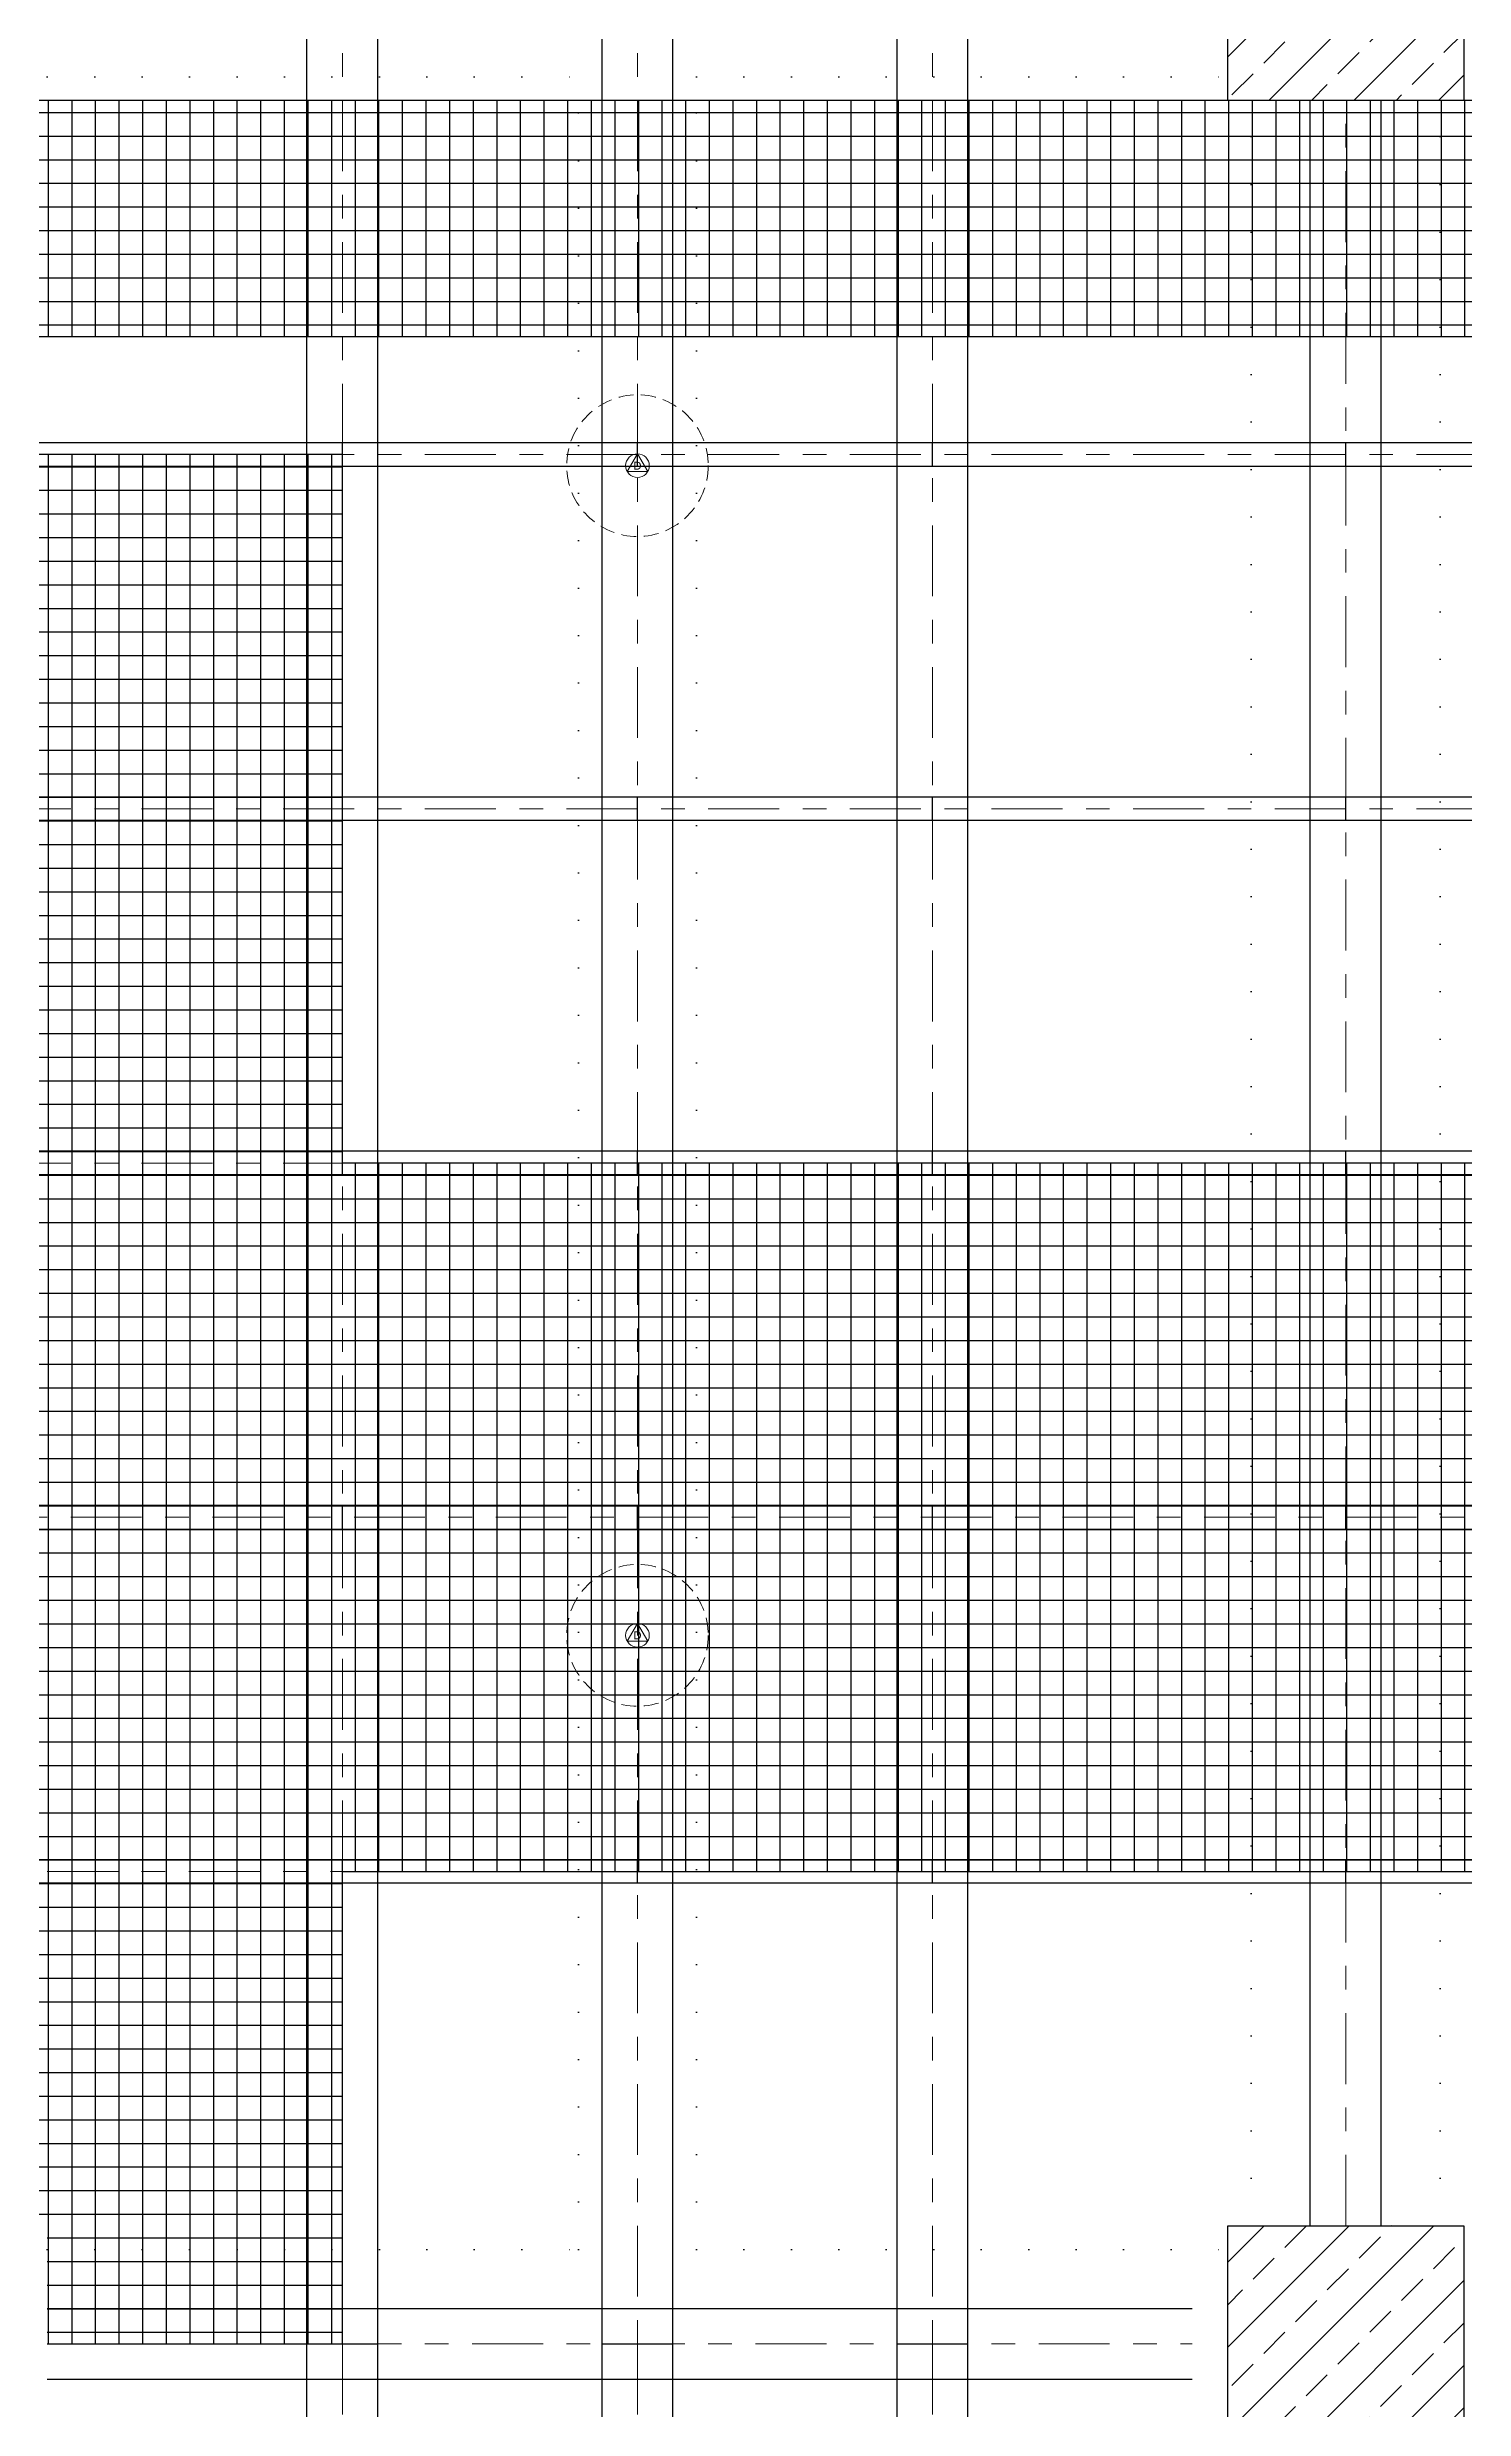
# Model space of a CAD drawing. Header units: centimetres. Extents: x 405564 to 502064, y 46284 to 60634.
# Drawn here: x 445350 to 445950, y 55055 to 56055 of the extents above; entities that cross this region are included whole.
import ezdxf
from ezdxf.enums import TextEntityAlignment as Align

# ---------------------------------------------------------------- set-up
doc = ezdxf.new("R2010")
doc.units = ezdxf.units.CM
for name, pattern in [('ACAD_ISO07W100', [3, 0, -3]), ('DOT', [0.25, 0, -0.25]), ('HIDDEN', [9.525, 6.35, -3.175]), ('XKITLINE03', [6, 3, -1, 1, -1])]:
    doc.linetypes.add(name, pattern=pattern)
doc.layers.get('0').update_dxf_attribs({"color": 8, "lineweight": 9})
doc.layers.add('0-KRCN-AYDINLATMA-130426', color=8, linetype='Continuous', lineweight=9)
doc.layers.add('0-KRCN-MİMARİ-220526', color=8, linetype='Continuous', lineweight=9)
for name, color, linetype in [('AS_DOS_TERAS_UST', 8, 'ACAD_ISO07W100'), ('AS_PRFL_CELIK', 8, 'Continuous'), ('AS_PRFL_CELIK AKS', 8, 'Continuous'), ('AS_PRFL_CELIK KEDI YOLU', 8, 'Continuous'), ('AS_PRFL_CELIK PLATFORM IZGARA', 8, 'Continuous'), ('AS_TA_BETONARME', 5, 'Continuous'), ('AS_TA_TARAMA', 8, 'Continuous')]:
    doc.layers.add(name, color=color, linetype=linetype)
doc.styles.add('2', font='arial.ttf', dxfattribs={"width": 0.9, "height": 200})
pattern_1 = [(0, (-443149.746, -16832.563), (0, 10), []), (90, (-443149.746, -16832.563), (-10, 6e-16), [])]
pattern_2 = [(225, (17560.68, -7819.299), (17.96051, -17.96051), []), (225, (17542.72, -7819.299), (17.96051, -17.96051), [12.7, -6.35])]

# ---------------------------------------------------------------- blocks, each defined once
blk = doc.blocks.new('KD')
at = {"layer": '0-KRCN-AYDINLATMA-130426'}
for p, q in [((0, 5), (-4.33, -2.5)), ((4.33, -2.5), (0, 5)), ((4.33, -2.5), (-4.33, -2.5))]:
    blk.add_line(p, q, dxfattribs=at)
at = {"layer": '0-KRCN-AYDINLATMA-130426', "linetype": 'HIDDEN'}
blk.add_circle((0, 0), 30, dxfattribs=at)
at = {"layer": '0-KRCN-AYDINLATMA-130426'}
blk.add_circle((0, 0), 5, dxfattribs=at)
at = {"layer": '0-KRCN-AYDINLATMA-130426', "style": '2'}
blk.add_text('D', height=3.36, dxfattribs=at).set_placement((0, 0), align=Align.MIDDLE_CENTER)
blk = doc.blocks.new('G$C27E741DA')
at = {"layer": '0-KRCN-AYDINLATMA-130426'}
for p in [(7535.68, 8743.86), (7535.68, 8248.55)]:
    blk.add_blockref('KD', p, dxfattribs=at)
blk = doc.blocks.new('PLATFORM IZGARASI VE KEDI YOLU YERLESIMI')
at = {"layer": 'AS_PRFL_CELIK KEDI YOLU', "transparency": 33554687}
h = blk.add_hatch(dxfattribs=at)
h.set_pattern_fill('_USER', color=15, scale=10, double=1, pattern_type=0)
h.set_pattern_definition(pattern_1)
h.paths.add_polyline_path([(7550, -2400), (7500, -2400), (7500, -2300), (7550, -2300), (7550, -1900), (7975, -1900), (7975, -2175), (8100, -2175), (8100, -1900), (8100, -1800), (8100, -1250), (7975, -1250), (7975, -1800), (7125, -1800), (7125, -950), (7250, -950), (7250, -750), (7125, -750), (7125, -800), (6050, -800), (6050, -750), (5924.58, -750), (5924.58, -800), (3050, -800), (3050, -550), (2925, -550), (2925, -800), (1975, -800), (1975, -550), (1850, -550), (1850, -800), (1125, -800), (1125, -900), (1250, -900), (1250, -950), (1375, -950), (1375, -900), (6950, -900), (6950, -1250), (6775, -1250), (6775, -1400), (6950, -1400), (6950, -1700), (7000, -1700), (7000, -1800), (3900, -1800), (3900, -1700), (3950, -1700), (3950, -1550), (3775, -1550), (3775, -1800), (614.97, -1800), (614.97, -1900), (1190, -1900), (1190, -1940), (1290, -1940), (1290, -1900), (2450, -1900), (2450, -2175), (1725, -2175), (1725, -2700), (1550, -2700), (1550, -2850), (1850, -2850), (1850, -2275), (2575, -2275), (2575, -1900), (3350, -1900), (3350, -2300), (3400, -2300), (3400, -2400), (3350, -2400), (3350, -3300), (3400, -3300), (3400, -3400), (3350, -3400), (3350, -3556.25), (3525, -3556.25), (3525, -3000), (3650, -3000), (3650, -2850), (3525, -2850), (3525, -1900), (4850, -1900), (4850, -2350), (4725, -2350), (4725, -2545), (4850, -2545), (4850, -2850), (4975, -2850), (4975, -1900), (7375, -1900), (7375, -2350), (7000, -2350), (7000, -2400), (6950, -2400), (6950, -3000), (6775, -3000), (6775, -2850), (6650, -2850), (6650, -3000), (6650, -3150), (6950, -3150), (6950, -3300), (7000, -3300), (7000, -3400), (6950, -3400), (6950, -4337.5), (6525, -4337.5), (6525, -4493.75), (7125, -4493.75), (7125, -3712.5), (7250, -3712.5), (7250, -3556.25), (7125, -3556.25), (7125, -2550), (7375, -2550), (7375, -2700), (7975, -2700), (7975, -3000), (8100, -3000), (8100, -2550), (7550, -2550)])
at = {"layer": 'AS_PRFL_CELIK PLATFORM IZGARA', "transparency": 33554687}
h = blk.add_hatch(dxfattribs=at)
h.set_pattern_fill('_USER', color=256, scale=10, double=1, pattern_type=0)
h.set_pattern_definition(pattern_1)
h.paths.add_polyline_path([(1225, -1800), (1225, -1370), (1600, -1370), (1600, -1750), (2100, -1750), (2100, -1700), (2200, -1700), (2200, -1750), (2325, -1750), (2325, -1550), (3050, -1550), (3050, -1750), (3300, -1750), (3300, -1700), (3400, -1700), (3400, -1750), (3775, -1750), (3775, -1550), (3775, -950), (2925, -950), (2925, -1250), (2325, -1250), (2325, -950), (1125, -950), (1125, -250), (420, -250), (420, -1100), (1125, -1100), (1125, -1370), (950, -1370), (950, -1800), (1225, -1800)], is_closed=False)
h.paths.add_polyline_path([(1000, -800), (900, -800), (900, -700), (1000, -700)], flags=16)
at = {"layer": 'AS_PRFL_CELIK KEDI YOLU', "color": 4}
for points in [[(5924.58, -800), (3050, -800), (3050, -550), (2925, -550), (2925, -800), (1975, -800)], [(1375, -900), (6950, -900), (6950, -1250), (6775, -1250), (6775, -1400), (6950, -1400), (6950, -1700), (7000, -1700), (7000, -1800), (3900, -1800), (3900, -1700), (3950, -1700), (3950, -1550), (3775, -1550), (3775, -1800), (614.97, -1800)]]:
    blk.add_lwpolyline(points, dxfattribs=at)
at = {"layer": 'AS_PRFL_CELIK PLATFORM IZGARA'}
blk.add_lwpolyline([(2200, -1750), (2325, -1750), (2325, -1550), (3050, -1550), (3050, -1750), (3300, -1750), (3300, -1700), (3400, -1700), (3400, -1750), (3775, -1750), (3775, -950), (2925, -950), (2925, -1250), (2325, -1250), (2325, -950), (1125, -950)], dxfattribs=at)
blk = doc.blocks.new('A$C48c69b65')
at = {"layer": 'AS_PRFL_CELIK'}
for p, q in [((2310, -1750), (2310, -140)), ((2340, -1750), (2340, -140)), ((2435, -1750), (2435, -140)), ((2465, -1750), (2465, -140)), ((2560, -1750), (2560, -140)), ((2590, -1750), (2590, -140)), ((2735, -1700), (2735, -800)), ((2765, -1700), (2765, -800)), ((7535, -945), (260, -945)), ((2325, -955), (2325, -945)), ((2450, -955), (2450, -945)), ((2575, -955), (2575, -945)), ((2750, -955), (2750, -945)), ((7535, -955), (260, -955)), ((7535, -1095), (260, -1095)), ((2325, -1105), (2325, -1095)), ((2450, -1105), (2450, -1095)), ((2575, -1105), (2575, -1095)), ((2750, -1105), (2750, -1095)), ((7535, -1105), (260, -1105)), ((7535, -1245), (260, -1245)), ((2325, -1255), (2325, -1245)), ((2450, -1255), (2450, -1245)), ((2575, -1255), (2575, -1245)), ((2750, -1255), (2750, -1245)), ((7535, -1255), (260, -1255)), ((7535, -1395), (1600, -1395)), ((2325, -1405), (2325, -1395)), ((2450, -1405), (2450, -1395)), ((2575, -1405), (2575, -1395)), ((2750, -1405), (2750, -1395)), ((1600, -1405), (7535, -1405)), ((7535, -1545), (1600, -1545)), ((2325, -1555), (2325, -1545)), ((2450, -1555), (2450, -1545)), ((2575, -1555), (2575, -1545)), ((2750, -1555), (2750, -1545)), ((7535, -1555), (1600, -1555)), ((2200, -1735), (2685, -1735)), ((2310, -2350), (2310, -1750)), ((2310, -1750), (2340, -1750)), ((2310, -1750), (2340, -1750)), ((2340, -2350), (2340, -1750)), ((2435, -2350), (2435, -1750)), ((2435, -1750), (2465, -1750)), ((2435, -1750), (2465, -1750)), ((2465, -2350), (2465, -1750)), ((2560, -2350), (2560, -1750)), ((2560, -1750), (2590, -1750)), ((2560, -1750), (2590, -1750)), ((2590, -2350), (2590, -1750)), ((2200, -1765), (2685, -1765))]:
    blk.add_line(p, q, dxfattribs=at)
at = {"layer": 'AS_PRFL_CELIK AKS', "linetype": 'XKITLINE03', "lineweight": 0, "ltscale": 10}
for p, q in [((2325, -140), (2325, -1750)), ((2450, -140), (2450, -1750)), ((2575, -140), (2575, -1750)), ((2750, -1700), (2750, -800)), ((260, -950), (7535, -950)), ((260, -1100), (7535, -1100)), ((260, -1250), (7535, -1250)), ((1550, -1400), (7535, -1400)), ((1600, -1550), (7535, -1550)), ((2200, -1750), (2685, -1750)), ((2325, -1750), (2325, -2350)), ((2450, -1750), (2450, -2350)), ((2575, -1750), (2575, -2350))]:
    blk.add_line(p, q, dxfattribs=at)
blk = doc.blocks.new('A$C6A10300A')
at = {"layer": 'AS_PRFL_CELIK'}
blk.add_blockref('PLATFORM IZGARASI VE KEDI YOLU YERLESIMI', (5085.68, -3801.45), dxfattribs=at)
at = {"layer": 'AS_TA_TARAMA'}
h = blk.add_hatch(dxfattribs=at)
h.set_pattern_fill('ANSI33', color=256, scale=4, angle=180)
h.set_pattern_definition(pattern_2)
h.paths.add_polyline_path([(7785.68, -4501.45), (7885.68, -4501.45), (7885.68, -4601.45), (7785.68, -4601.45)])
h = blk.add_hatch(dxfattribs=at)
h.set_pattern_fill('ANSI33', color=256, scale=4, angle=180)
h.set_pattern_definition(pattern_2)
h.paths.add_polyline_path([(7785.68, -5501.45), (7885.68, -5501.45), (7885.68, -5601.45), (7785.68, -5601.45)])
at = {"layer": 'AS_DOS_TERAS_UST', "linetype": 'DOT', "ltscale": 80}
for p, q in [((7285.68, -4591.45), (7510.68, -4591.45)), ((7510.68, -5511.45), (7510.68, -4591.45)), ((7560.68, -4591.45), (7785.68, -4591.45)), ((7560.68, -5511.45), (7560.68, -4591.45)), ((7795.68, -5501.45), (7795.68, -4601.45)), ((7875.68, -5501.45), (7875.68, -4601.45)), ((7285.68, -5511.45), (7510.68, -5511.45)), ((7560.68, -5511.45), (7785.68, -5511.45))]:
    blk.add_line(p, q, dxfattribs=at)
at = {"layer": 'AS_TA_BETONARME'}
for points in [[(7785.68, -4501.45), (7885.68, -4501.45), (7885.68, -4601.45), (7785.68, -4601.45)], [(7785.68, -5501.45), (7885.68, -5501.45), (7885.68, -5601.45), (7785.68, -5601.45)]]:
    blk.add_lwpolyline(points, close=True, dxfattribs=at)
blk.add_blockref('A$C48c69b65', (5085.68, -3801.45))

msp = doc.modelspace()

# ---------------------------------------------------------------- block references
at = {"layer": '0-KRCN-AYDINLATMA-130426'}
msp.add_blockref('G$C27E741DA', (438064.07, 47134.02), dxfattribs=at)

# ---------------------------------------------------------------- next in the draw order: block references
at = {"layer": '0-KRCN-MİMARİ-220526'}
msp.add_blockref('A$C6A10300A', (438064.07, 60634.02), dxfattribs=at)

doc.saveas('drawing.dxf')
